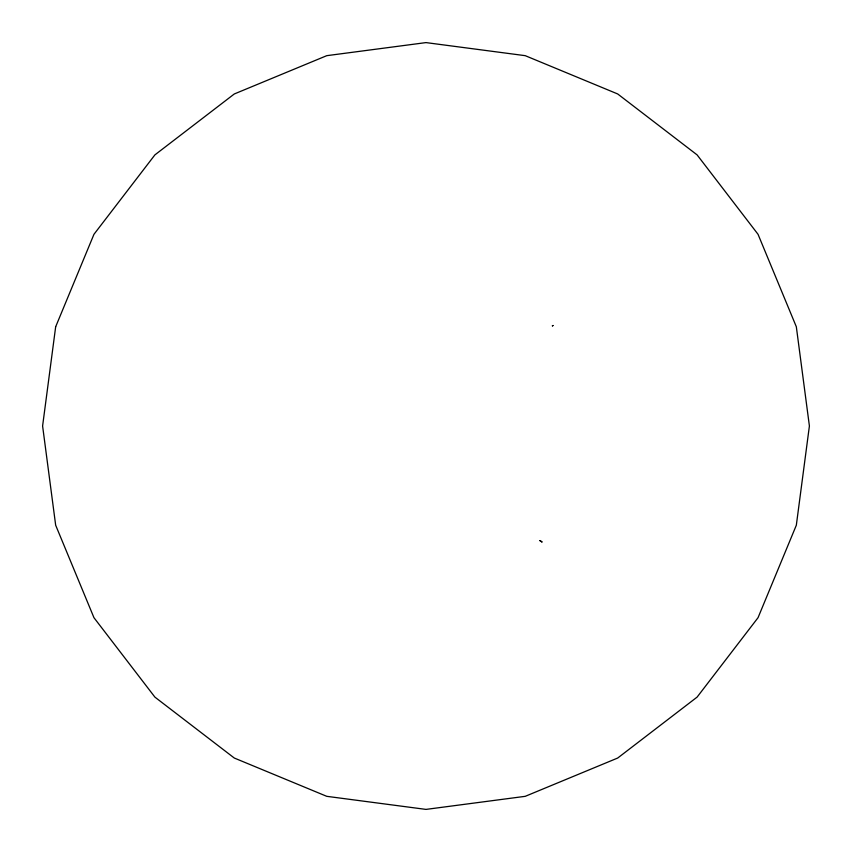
<?xml version="1.0" encoding="UTF-8"?>
<svg xmlns="http://www.w3.org/2000/svg" width="852" height="852" viewBox="0 0 852 852"><rect width="100%" height="100%" fill="white"/><g stroke="black" fill="none" stroke-linecap="round" stroke-linejoin="round"><path stroke-width="1.28" d="M55.668 326.774L42.6 426L55.668 525.226L93.965 617.7L154.894 697.106L234.3 758.035L326.774 796.332L426 809.4L525.226 796.332L617.7 758.035L697.106 697.106L758.035 617.7L796.332 525.226L809.4 426L796.332 326.774L758.035 234.3L697.106 154.894L617.7 93.965L525.226 55.668L426 42.6L326.774 55.668L234.3 93.965L154.894 154.894L93.965 234.3L55.668 326.774M552.969 325.517L552.384 325.879L552.969 325.517M539.955 540.594L541.947 541.947L539.955 540.594"/></g></svg>
